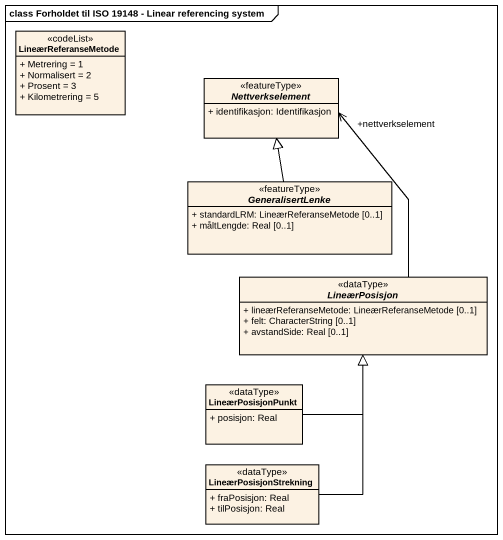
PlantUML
@startuml
mainframe class Forholdet til ISO 19148 - Linear referencing system
hide circle
hide empty members
skinparam classAttributeIconSize 0
class LineærReferanseMetode <<codeList>> {
  + Metrering = 1
  + Normalisert = 2
  + Prosent = 3
  + Kilometrering = 5
}
abstract class Nettverkselement <<featureType>> {
  + identifikasjon: Identifikasjon
}
abstract class GeneralisertLenke <<featureType>> {
  + standardLRM: LineærReferanseMetode [0..1]
  + måltLengde: Real [0..1]
}
abstract class LineærPosisjon <<dataType>> {
  + lineærReferanseMetode: LineærReferanseMetode [0..1]
  + felt: CharacterString [0..1]
  + avstandSide: Real [0..1]
}
class LineærPosisjonPunkt <<dataType>> {
  + posisjon: Real
}
class LineærPosisjonStrekning <<dataType>> {
  + fraPosisjon: Real
  + tilPosisjon: Real
}
GeneralisertLenke -up-|> Nettverkselement
LineærPosisjon -up-> "+nettverkselement" Nettverkselement
LineærPosisjonPunkt -up-|> LineærPosisjon
LineærPosisjonStrekning -up-|> LineærPosisjon
@enduml
